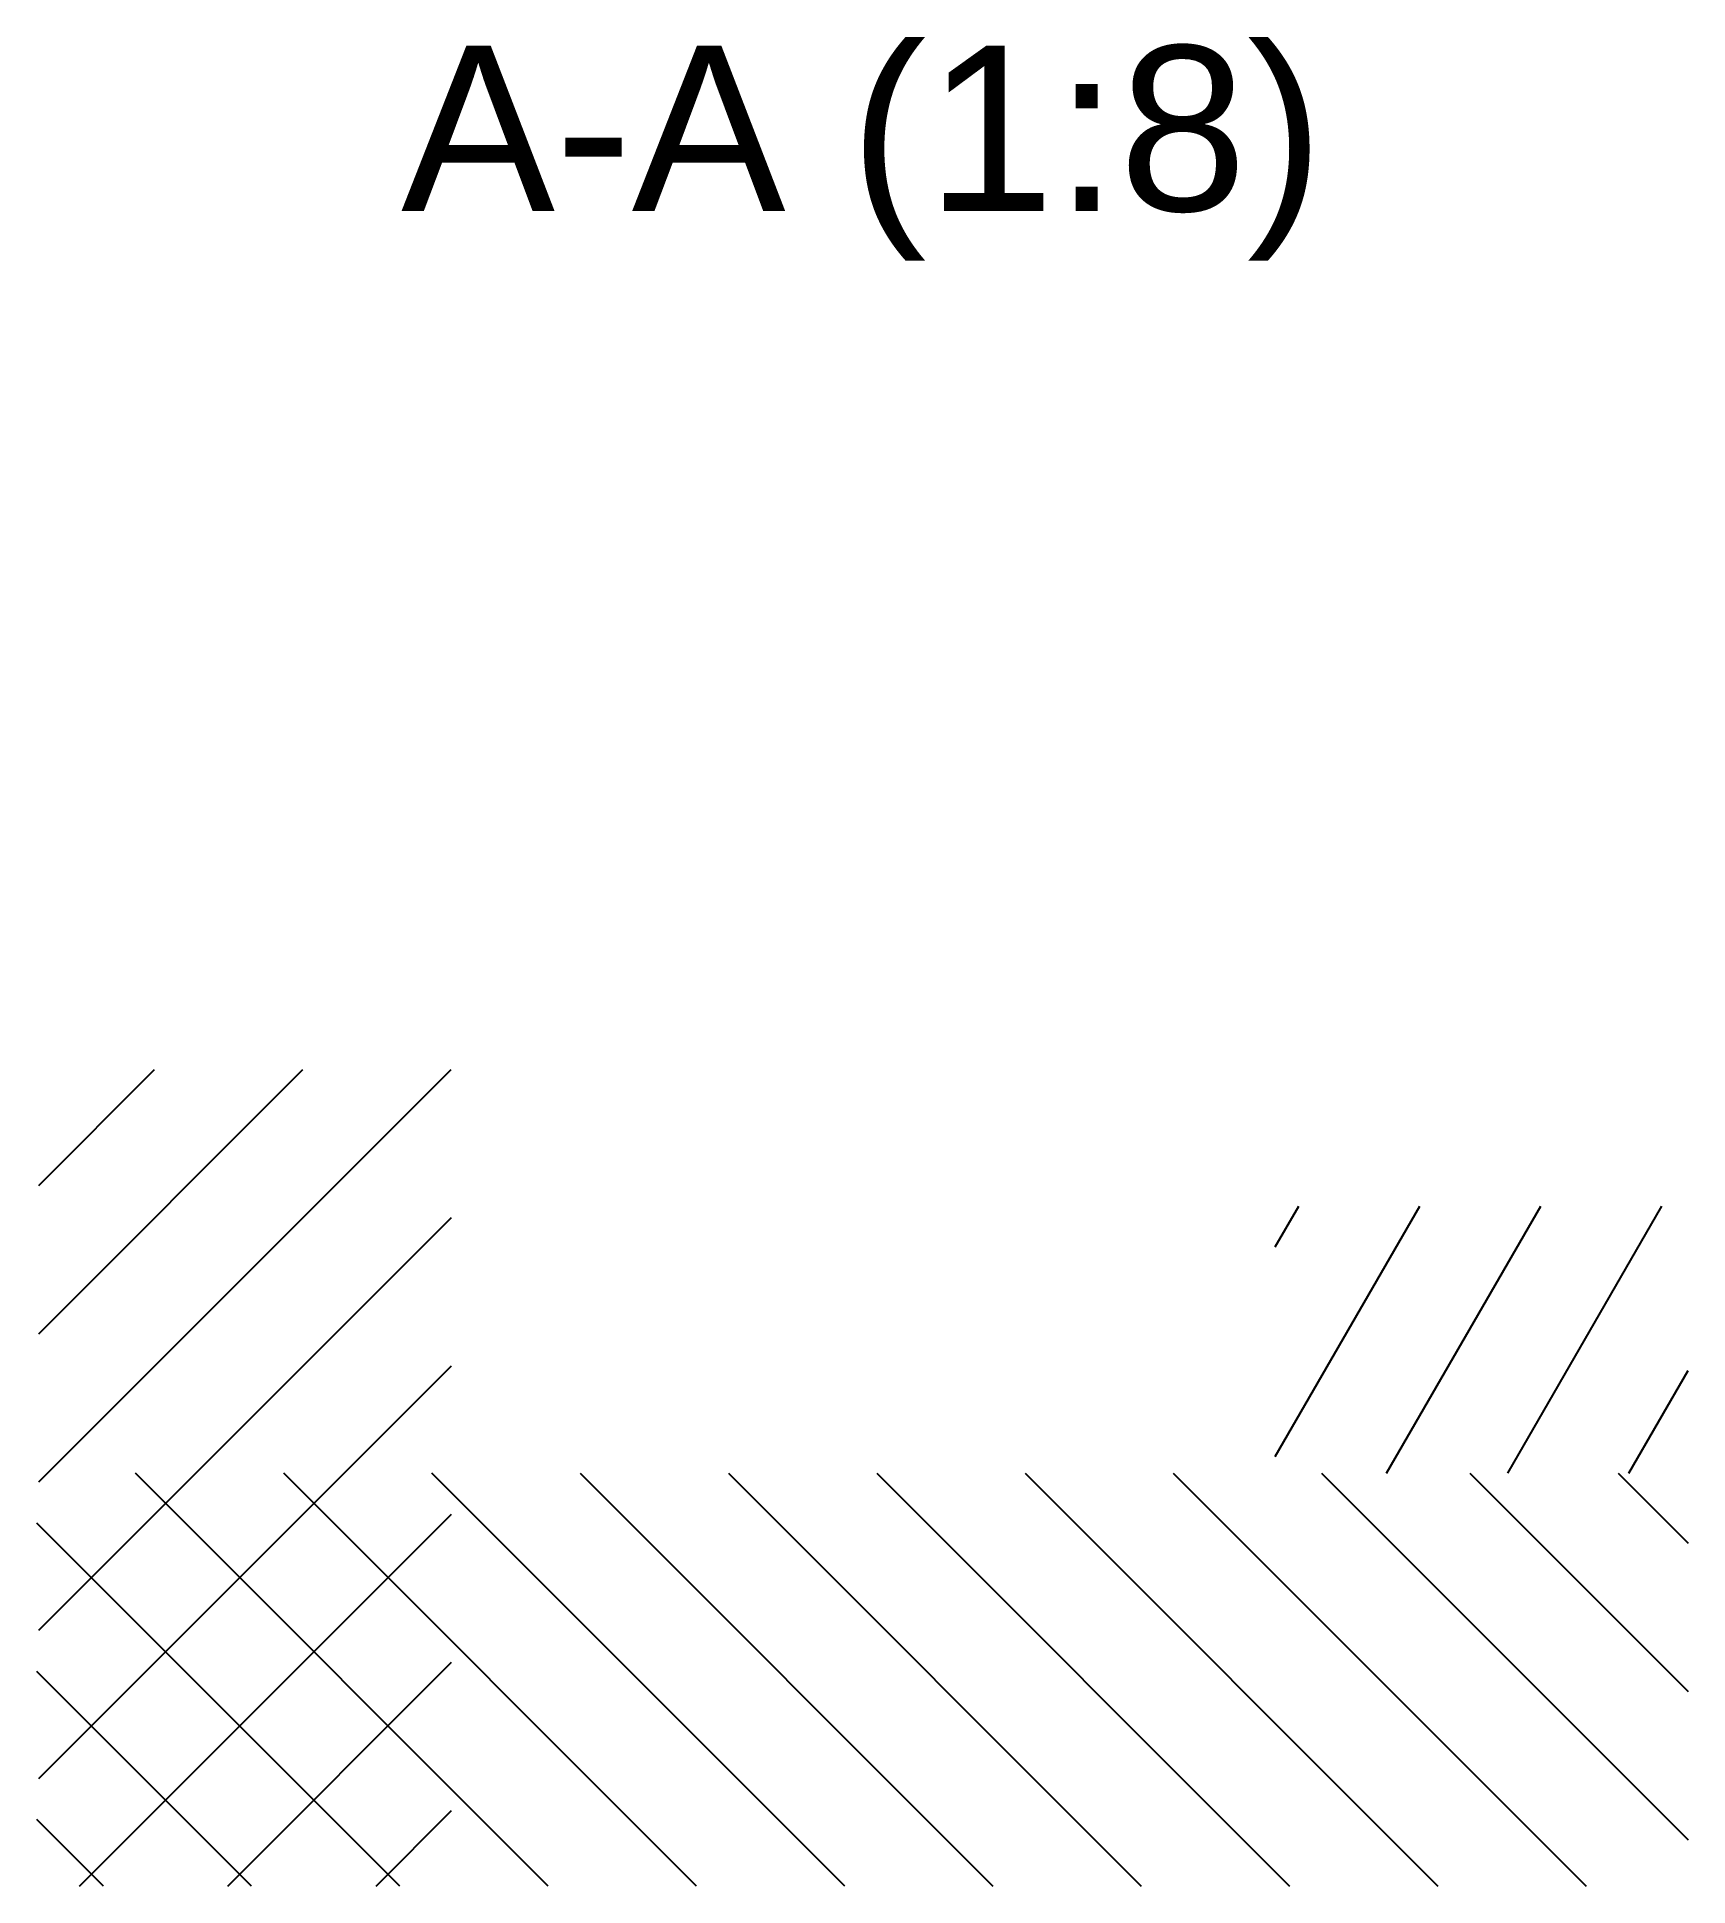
# Paper-space layout 'Layout1' of a CAD drawing. Header units: millimetres. Extents: x 92.6 to 142.6, y 129.9 to 185.8.
import ezdxf

# ---------------------------------------------------------------- set-up
doc = ezdxf.new("R2010")
doc.units = ezdxf.units.MM
doc.layers.add('MD_Anotação', color=7, linetype='Continuous', lineweight=25)
doc.layers.add('MD_Hachura', color=7, linetype='Continuous', lineweight=25)
doc.styles.get("Standard").update_dxf_attribs({"font": 'arial.ttf'})

psp = doc.layouts.get("Layout1")

# ---------------------------------------------------------------- hatches: boundary and pattern name
at = {"layer": 'MD_Hachura'}
h = psp.add_hatch(dxfattribs=at)
h.set_pattern_fill('ANSI31', color=256, style=0)
h.paths.add_polyline_path([(92.7, 129.856), (105.2, 129.856), (105.2, 154.577), (92.7, 154.577)], flags=0)
h = psp.add_hatch(dxfattribs=at)
h.set_pattern_fill('ANSI31', color=256, angle=15, style=0)
h.paths.add_polyline_path([(130.144, 142.356), (142.644, 142.356), (142.644, 150.448), (130.144, 150.448)], flags=0)
h = psp.add_hatch(dxfattribs=at)
h.set_pattern_fill('ANSI31', color=256, angle=90, style=0)
h.paths.add_polyline_path([(142.644, 129.856), (142.644, 142.356), (92.644, 142.356), (92.644, 129.856)], flags=0)

# ---------------------------------------------------------------- texts
at = {"layer": 'MD_Anotação', "insert": (117.644, 179.077), "char_height": 5, "width": 30.21487, "attachment_point": 8}
psp.add_mtext('A-A (1:8)', dxfattribs=at)

doc.saveas('drawing.dxf')
